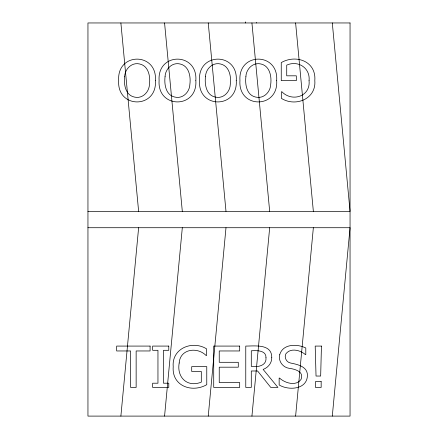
<?xml version="1.0" encoding="UTF-8"?>
<svg xmlns="http://www.w3.org/2000/svg" width="438" height="438" viewBox="0 0 438 438"><rect width="100%" height="100%" fill="white"/><g stroke="black" fill="none" stroke-linecap="round" stroke-linejoin="round"><path stroke-width="0.66" d="M120.883 416.1L138.627 227.722M164.568 416.1L182.312 227.722M208.247 416.1L225.992 227.722M251.932 416.1L269.677 227.722M295.612 416.1L313.356 227.722M332.3 416.1L350.05 227.722L87.95 227.722M87.95 211.34L350.05 211.34L332.3 22.957M295.612 22.957L313.356 211.34M251.932 22.957L269.677 211.34M208.247 22.957L225.992 211.34M164.568 22.957L182.312 211.34M120.883 22.957L138.627 211.34M256.537 22.53L256.537 22.957M245.581 21.9L245.581 22.957M321.443 346.08L320.665 376.045L316.033 376.045L315.196 346.08L321.443 346.08M124.644 76.683C123.68 84.32 125.377 95.117 134.28 97.044C142.273 99.169 149.276 92.073 149.457 84.326C150.497 76.655 148.635 65.996 139.782 64.008C131.871 61.955 124.841 69.001 124.644 76.683M165.066 76.683C164.097 84.32 165.799 95.117 174.702 97.044C182.695 99.169 189.692 92.073 189.873 84.326C190.919 76.655 189.052 65.996 180.199 64.008C172.293 61.955 165.263 69.001 165.066 76.683M205.482 76.683C204.519 84.32 206.216 95.117 215.118 97.044C223.112 99.169 230.114 92.073 230.295 84.326C231.335 76.655 229.474 65.996 220.615 64.008C212.709 61.955 205.679 69.001 205.482 76.683M245.899 76.683C244.935 84.32 246.632 95.117 255.54 97.044C263.528 99.169 270.531 92.073 270.711 84.326C271.752 76.655 269.89 65.996 261.037 64.008C253.126 61.955 246.096 69.001 245.899 76.683M155.424 80.51C157.412 109.051 116.7 109.024 118.687 80.51C116.749 52.018 157.395 51.991 155.424 80.51M195.841 80.51C197.828 109.051 157.122 109.024 159.103 80.51C157.171 52.018 197.817 51.991 195.841 80.51M179.191 362.998C176.591 377.184 187.201 387.833 201.305 382.155L201.305 371.462L191.707 371.462L191.707 366.628L206.769 366.628L206.769 384.679C191.964 393.204 171.63 386.004 173.213 366.71C171.576 348.336 192.468 339.992 206.605 348.883L206.605 355.519L206.128 355.519C197.429 346.6 180.089 348.796 179.191 362.998M236.257 80.51C238.25 109.051 197.538 109.024 199.525 80.51C197.587 52.018 238.234 51.991 236.257 80.51M276.679 80.51C278.667 109.051 237.954 109.024 239.942 80.51C238.004 52.018 278.65 51.991 276.679 80.51M309.064 80.734C310.673 96.513 292.091 102.361 281.897 91.756L281.42 91.756L281.42 98.397C295.551 107.283 316.45 98.944 314.807 80.565C316.395 61.276 296.055 54.077 281.251 62.596L281.251 80.647L296.318 80.647L296.318 75.818L286.72 75.818L286.72 65.125C298.103 59.962 310.46 68.06 309.064 80.734M279.707 354.747C278.125 361.027 282.713 367.34 289.031 368.292C294.736 369.031 304.317 371.49 301.081 379.324C296.176 386.601 284.897 383.097 279.548 378.071L279.154 378.071L279.154 384.958C288.56 390.701 306.983 389.639 307.41 375.656C307.766 366.557 297.632 364.427 290.646 363.047C286.507 362.325 284.027 357.791 285.8 353.942C290.443 347.553 300.233 350.061 305.379 354.577L305.795 354.577L305.795 347.996C297.282 343.71 282.74 343.649 279.707 354.747M271.763 357.298C272.025 362.828 268.22 367.613 263.145 369.431L277.927 387.427L270.761 387.427L257.593 370.986L251.292 370.986L251.292 387.427L245.767 387.427L245.767 346.08C254.686 346.069 271.757 343.644 271.763 357.298M265.992 357.715C266.775 365.987 257.451 367.367 251.292 366.409L251.292 350.8C256.58 350.444 266.227 350.11 265.992 357.715M350.05 22.957L87.95 22.957L87.95 416.1L350.05 416.1L350.05 22.957M150.092 346.08L116.672 346.08L116.672 350.964L130.617 350.964L130.617 387.427L136.141 387.427L136.141 350.964L150.092 350.964L150.092 346.08M168.778 346.08L152.654 346.08L152.654 350.301L157.954 350.301L157.954 383.206L152.654 383.206L152.654 387.427L168.778 387.427L168.778 383.206L163.478 383.206L163.478 350.301L168.778 350.301L168.778 346.08M239.685 346.08L213.717 346.08L213.717 387.427L239.685 387.427L239.685 382.544L219.241 382.544L219.241 367.186L238.288 367.186L238.288 362.297L219.241 362.297L219.241 350.964L239.685 350.964L239.685 346.08M321.163 381.569L315.475 381.569L315.475 387.427L321.163 387.427L321.163 381.569"/></g></svg>
